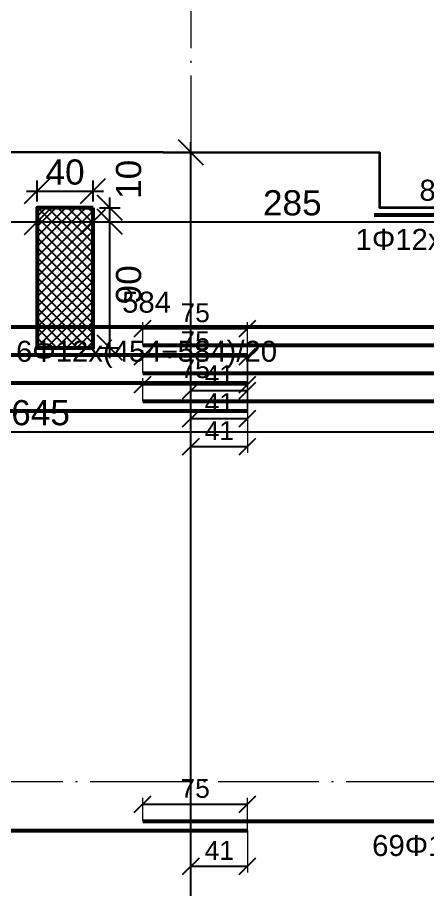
# Model space of a CAD drawing. Header units: millimetres. Extents: x -404 to 6018, y -5139 to 7890.
# Drawn here: x 306 to 599, y 1003 to 1626 of the extents above; entities that cross this region are included whole.
import ezdxf
from ezdxf.enums import TextEntityAlignment as Align

# ---------------------------------------------------------------- set-up
doc = ezdxf.new("R2010")
doc.units = ezdxf.units.MM
doc.linetypes.add('ZWCAD_ISO04W100', pattern=[30.5, 24, -3, 0.5, -3])
for name, color, linetype, lineweight in [('AXIS LINES', 255, 'ZWCAD_ISO04W100', 13), ('COLUMN', 140, 'Continuous', 53), ('SLAB', 3, 'Continuous', 35)]:
    doc.layers.add(name, color=color, linetype=linetype, lineweight=lineweight)
for name, color, linetype in [('FW_COLUMN_HATCH', 8, 'Continuous'), ('FW_DIM', 7, 'Continuous'), ('REB_BOT_MESH_X', 5, 'Continuous'), ('REB_BOT_MESH_X_AXDIM', 5, 'Continuous'), ('REB_BOT_MESH_X_LAP', 5, 'Continuous'), ('REB_BOT_MESH_X_TEXT', 5, 'Continuous')]:
    doc.layers.add(name, color=color, linetype=linetype)
doc.styles.add('REBAR_TXT', font='arial.ttf')
doc.styles.get("Standard").update_dxf_attribs({"font": 'arial.ttf'})
doc.dimstyles.new('FW_DIM', dxfattribs={"dimtxt": 18, "dimasz": 9, "dimexe": 7.5, "dimexo": 4.5, "dimgap": 4.5, "dimtad": 1, "dimdec": 0, "dimtxsty": 'Standard', "dimtsz": 9, "dimcen": 2.5, "dimdle": 7.5, "dimclrd": 256, "dimclre": 256, "dimclrt": 7, "dimazin": 3, "dimtfac": 1, "dimtmove": 2, "dimatfit": 3})
doc.dimstyles.new('REBAR LAP', dxfattribs={"dimtxt": 13.5, "dimasz": 2.5, "dimexe": 4.5, "dimexo": 0, "dimgap": 4.5, "dimtad": 1, "dimdec": 0, "dimtxsty": 'Standard', "dimtsz": 6, "dimcen": 2.5, "dimclrd": 6, "dimclre": 6, "dimclrt": 7, "dimazin": 3, "dimtfac": 1, "dimtmove": 2, "dimatfit": 3, "dimlwd": 25, "dimlwe": 18})
doc.dimstyles.new('REBAR M-200', dxfattribs={"dimtxt": 15, "dimasz": 15, "dimexe": 25, "dimexo": 12.5, "dimgap": 10, "dimtad": 1, "dimdec": 0, "dimtxsty": 'Standard', "dimblk": 'NONE', "dimcen": 50, "dimse1": 1, "dimse2": 1, "dimclrd": 6, "dimclre": 6, "dimclrt": 7, "dimazin": 3, "dimtfac": 1, "dimtmove": 2, "dimatfit": 3, "dimldrblk": 'NONE', "dimlwd": 53})

# ---------------------------------------------------------------- blocks, each defined once
blk = doc.blocks.new('*D255')
at = {"color": 6, "lineweight": 53}
blk.add_line((5, 1045), (470.5, 1045), dxfattribs=at)
at = {"layer": 'Defpoints'}
for p in [(5, 1045), (5, 1045), (470.5, 1045)]:
    blk.add_point(p, dxfattribs=at)
at = {"layer": 'REB_BOT_MESH_X', "color": 7, "insert": (237.75, 1062.5), "char_height": 15, "attachment_point": 5}
blk.add_mtext('466', dxfattribs=at)
blk = doc.blocks.new('_NONE')
blk = doc.blocks.new('*D256')
at = {"color": 6, "lineweight": 53}
blk.add_line((395.5, 1051.75), (861.5, 1051.75), dxfattribs=at)
at = {"layer": 'Defpoints'}
for p in [(395.5, 1051.75), (395.5, 1051.75), (861.5, 1051.75)]:
    blk.add_point(p, dxfattribs=at)
at = {"layer": 'REB_BOT_MESH_X', "color": 7, "insert": (628.5, 1069.25), "char_height": 15, "attachment_point": 5}
blk.add_mtext('466', dxfattribs=at)
blk = doc.blocks.new('_Oblique')
at = {"color": 0, "linetype": 'ByBlock', "lineweight": -2}
blk.add_line((-0.5, -0.5), (0.5, 0.5), dxfattribs=at)
blk = doc.blocks.new('*D260')
at = {"color": 6, "lineweight": 18}
for p, q in [((395.5, 1051.75), (395.5, 1068.25)), ((470.5, 1045), (470.5, 1068.25))]:
    blk.add_line(p, q, dxfattribs=at)
at = {"color": 6, "lineweight": 25}
blk.add_line((395.5, 1063.75), (470.5, 1063.75), dxfattribs=at)
at = {"layer": 'Defpoints'}
for p in [(395.5, 1063.75), (395.5, 1051.75), (470.5, 1045)]:
    blk.add_point(p, dxfattribs=at)
at = {"layer": 'REB_BOT_MESH_X_LAP', "color": 6, "xscale": 12, "yscale": 12}
for p in [(395.5, 1063.75), (470.5, 1063.75)]:
    blk.add_blockref('_OBLIQUE', p, dxfattribs=at)
at = {"layer": 'REB_BOT_MESH_X_LAP', "color": 7, "insert": (433, 1075), "char_height": 13.5, "attachment_point": 5}
blk.add_mtext('75', dxfattribs=at)
blk = doc.blocks.new('*D261')
at = {"color": 6, "lineweight": 18}
for p, q in [((430, 1045), (430, 1015)), ((470.5, 1045), (470.5, 1015))]:
    blk.add_line(p, q, dxfattribs=at)
at = {"color": 6, "lineweight": 25}
blk.add_line((430, 1019.5), (470.5, 1019.5), dxfattribs=at)
at = {"layer": 'Defpoints'}
for p in [(430, 1045), (470.5, 1045), (430, 1019.5)]:
    blk.add_point(p, dxfattribs=at)
at = {"layer": 'REB_BOT_MESH_X_AXDIM', "color": 6, "xscale": 12, "yscale": 12}
for p in [(430, 1019.5), (470.5, 1019.5)]:
    blk.add_blockref('_OBLIQUE', p, dxfattribs=at)
at = {"layer": 'REB_BOT_MESH_X_AXDIM', "color": 7, "insert": (450.25, 1030.75), "char_height": 13.5, "attachment_point": 5}
blk.add_mtext('41', dxfattribs=at)
blk = doc.blocks.new('*D366')
at = {"color": 6, "lineweight": 53}
blk.add_line((5, 1345), (470.5, 1345), dxfattribs=at)
at = {"layer": 'Defpoints'}
for p in [(5, 1345), (5, 1345), (470.5, 1345)]:
    blk.add_point(p, dxfattribs=at)
at = {"layer": 'REB_BOT_MESH_X', "color": 7, "insert": (237.75, 1362.5), "char_height": 15, "attachment_point": 5}
blk.add_mtext('466', dxfattribs=at)
blk = doc.blocks.new('*D367')
at = {"color": 6, "lineweight": 53}
blk.add_line((395.5, 1351.75), (861.5, 1351.75), dxfattribs=at)
at = {"layer": 'Defpoints'}
for p in [(395.5, 1351.75), (395.5, 1351.75), (861.5, 1351.75)]:
    blk.add_point(p, dxfattribs=at)
at = {"layer": 'REB_BOT_MESH_X', "color": 7, "insert": (628.5, 1369.25), "char_height": 15, "attachment_point": 5}
blk.add_mtext('466', dxfattribs=at)
blk = doc.blocks.new('*D371')
at = {"color": 6, "lineweight": 18}
for p, q in [((395.5, 1351.75), (395.5, 1368.25)), ((470.5, 1345), (470.5, 1368.25))]:
    blk.add_line(p, q, dxfattribs=at)
at = {"color": 6, "lineweight": 25}
blk.add_line((395.5, 1363.75), (470.5, 1363.75), dxfattribs=at)
at = {"layer": 'Defpoints'}
for p in [(395.5, 1363.75), (395.5, 1351.75), (470.5, 1345)]:
    blk.add_point(p, dxfattribs=at)
at = {"layer": 'REB_BOT_MESH_X_LAP', "color": 6, "xscale": 12, "yscale": 12}
for p in [(395.5, 1363.75), (470.5, 1363.75)]:
    blk.add_blockref('_OBLIQUE', p, dxfattribs=at)
at = {"layer": 'REB_BOT_MESH_X_LAP', "color": 7, "insert": (433, 1375), "char_height": 13.5, "attachment_point": 5}
blk.add_mtext('75', dxfattribs=at)
blk = doc.blocks.new('*D372')
at = {"color": 6, "lineweight": 18}
for p, q in [((430, 1345), (430, 1315)), ((470.5, 1345), (470.5, 1315))]:
    blk.add_line(p, q, dxfattribs=at)
at = {"color": 6, "lineweight": 25}
blk.add_line((430, 1319.5), (470.5, 1319.5), dxfattribs=at)
at = {"layer": 'Defpoints'}
for p in [(430, 1345), (470.5, 1345), (430, 1319.5)]:
    blk.add_point(p, dxfattribs=at)
at = {"layer": 'REB_BOT_MESH_X_AXDIM', "color": 6, "xscale": 12, "yscale": 12}
for p in [(430, 1319.5), (470.5, 1319.5)]:
    blk.add_blockref('_OBLIQUE', p, dxfattribs=at)
at = {"layer": 'REB_BOT_MESH_X_AXDIM', "color": 7, "insert": (450.25, 1330.75), "char_height": 13.5, "attachment_point": 5}
blk.add_mtext('41', dxfattribs=at)
blk = doc.blocks.new('*D392')
at = {"color": 6, "lineweight": 53}
blk.add_line((106, 1405), (690.5, 1405), dxfattribs=at)
at = {"layer": 'Defpoints'}
for p in [(106, 1405), (106, 1405), (690.5, 1405)]:
    blk.add_point(p, dxfattribs=at)
at = {"layer": 'REB_BOT_MESH_X', "color": 7, "insert": (398.25, 1422.5), "char_height": 15, "attachment_point": 5}
blk.add_mtext('584', dxfattribs=at)
blk = doc.blocks.new('*D446')
at = {"color": 6, "lineweight": 53}
blk.add_line((5, 1365), (470.5, 1365), dxfattribs=at)
at = {"layer": 'Defpoints'}
for p in [(5, 1365), (5, 1365), (470.5, 1365)]:
    blk.add_point(p, dxfattribs=at)
at = {"layer": 'REB_BOT_MESH_X', "color": 7, "insert": (237.75, 1382.5), "char_height": 15, "attachment_point": 5}
blk.add_mtext('466', dxfattribs=at)
blk = doc.blocks.new('*D447')
at = {"color": 6, "lineweight": 53}
blk.add_line((395.5, 1371.75), (861.5, 1371.75), dxfattribs=at)
at = {"layer": 'Defpoints'}
for p in [(395.5, 1371.75), (395.5, 1371.75), (861.5, 1371.75)]:
    blk.add_point(p, dxfattribs=at)
at = {"layer": 'REB_BOT_MESH_X', "color": 7, "insert": (628.5, 1389.25), "char_height": 15, "attachment_point": 5}
blk.add_mtext('466', dxfattribs=at)
blk = doc.blocks.new('*D450')
at = {"color": 6, "lineweight": 18}
for p, q in [((395.5, 1371.75), (395.5, 1388.25)), ((470.5, 1365), (470.5, 1388.25))]:
    blk.add_line(p, q, dxfattribs=at)
at = {"color": 6, "lineweight": 25}
blk.add_line((395.5, 1383.75), (470.5, 1383.75), dxfattribs=at)
at = {"layer": 'Defpoints'}
for p in [(395.5, 1383.75), (395.5, 1371.75), (470.5, 1365)]:
    blk.add_point(p, dxfattribs=at)
at = {"layer": 'REB_BOT_MESH_X_LAP', "color": 6, "xscale": 12, "yscale": 12}
for p in [(395.5, 1383.75), (470.5, 1383.75)]:
    blk.add_blockref('_OBLIQUE', p, dxfattribs=at)
at = {"layer": 'REB_BOT_MESH_X_LAP', "color": 7, "insert": (433, 1395), "char_height": 13.5, "attachment_point": 5}
blk.add_mtext('75', dxfattribs=at)
blk = doc.blocks.new('*D451')
at = {"color": 6, "lineweight": 18}
for p, q in [((430, 1365), (430, 1335)), ((470.5, 1365), (470.5, 1335))]:
    blk.add_line(p, q, dxfattribs=at)
at = {"color": 6, "lineweight": 25}
blk.add_line((430, 1339.5), (470.5, 1339.5), dxfattribs=at)
at = {"layer": 'Defpoints'}
for p in [(430, 1365), (470.5, 1365), (430, 1339.5)]:
    blk.add_point(p, dxfattribs=at)
at = {"layer": 'REB_BOT_MESH_X_AXDIM', "color": 6, "xscale": 12, "yscale": 12}
for p in [(430, 1339.5), (470.5, 1339.5)]:
    blk.add_blockref('_OBLIQUE', p, dxfattribs=at)
at = {"layer": 'REB_BOT_MESH_X_AXDIM', "color": 7, "insert": (450.25, 1350.75), "char_height": 13.5, "attachment_point": 5}
blk.add_mtext('41', dxfattribs=at)
blk = doc.blocks.new('*D456')
at = {"color": 6, "lineweight": 53}
blk.add_line((5, 1385), (470.5, 1385), dxfattribs=at)
at = {"layer": 'Defpoints'}
for p in [(5, 1385), (5, 1385), (470.5, 1385)]:
    blk.add_point(p, dxfattribs=at)
at = {"layer": 'REB_BOT_MESH_X', "color": 7, "insert": (237.75, 1402.5), "char_height": 15, "attachment_point": 5}
blk.add_mtext('466', dxfattribs=at)
blk = doc.blocks.new('*D457')
at = {"color": 6, "lineweight": 53}
blk.add_line((395.5, 1391.75), (861.5, 1391.75), dxfattribs=at)
at = {"layer": 'Defpoints'}
for p in [(395.5, 1391.75), (395.5, 1391.75), (861.5, 1391.75)]:
    blk.add_point(p, dxfattribs=at)
at = {"layer": 'REB_BOT_MESH_X', "color": 7, "insert": (628.5, 1409.25), "char_height": 15, "attachment_point": 5}
blk.add_mtext('466', dxfattribs=at)
blk = doc.blocks.new('*D461')
at = {"color": 6, "lineweight": 18}
for p, q in [((395.5, 1391.75), (395.5, 1408.25)), ((470.5, 1385), (470.5, 1408.25))]:
    blk.add_line(p, q, dxfattribs=at)
at = {"color": 6, "lineweight": 25}
blk.add_line((395.5, 1403.75), (470.5, 1403.75), dxfattribs=at)
at = {"layer": 'Defpoints'}
for p in [(395.5, 1403.75), (395.5, 1391.75), (470.5, 1385)]:
    blk.add_point(p, dxfattribs=at)
at = {"layer": 'REB_BOT_MESH_X_LAP', "color": 6, "xscale": 12, "yscale": 12}
for p in [(395.5, 1403.75), (470.5, 1403.75)]:
    blk.add_blockref('_OBLIQUE', p, dxfattribs=at)
at = {"layer": 'REB_BOT_MESH_X_LAP', "color": 7, "insert": (433, 1415), "char_height": 13.5, "attachment_point": 5}
blk.add_mtext('75', dxfattribs=at)
blk = doc.blocks.new('*D462')
at = {"color": 6, "lineweight": 18}
for p, q in [((430, 1385), (430, 1355)), ((470.5, 1385), (470.5, 1355))]:
    blk.add_line(p, q, dxfattribs=at)
at = {"color": 6, "lineweight": 25}
blk.add_line((430, 1359.5), (470.5, 1359.5), dxfattribs=at)
at = {"layer": 'Defpoints'}
for p in [(430, 1385), (470.5, 1385), (430, 1359.5)]:
    blk.add_point(p, dxfattribs=at)
at = {"layer": 'REB_BOT_MESH_X_AXDIM', "color": 6, "xscale": 12, "yscale": 12}
for p in [(430, 1359.5), (470.5, 1359.5)]:
    blk.add_blockref('_OBLIQUE', p, dxfattribs=at)
at = {"layer": 'REB_BOT_MESH_X_AXDIM', "color": 7, "insert": (450.25, 1370.75), "char_height": 13.5, "attachment_point": 5}
blk.add_mtext('41', dxfattribs=at)
blk = doc.blocks.new('*D501')
at = {"color": 6, "lineweight": 53}
blk.add_line((561, 1485), (649, 1485), dxfattribs=at)
at = {"layer": 'Defpoints'}
for p in [(561, 1485), (561, 1485), (649, 1485)]:
    blk.add_point(p, dxfattribs=at)
at = {"layer": 'REB_BOT_MESH_X', "color": 7, "insert": (605, 1502.5), "char_height": 15, "attachment_point": 5}
blk.add_mtext('88', dxfattribs=at)
blk = doc.blocks.new('*D569')
for p, q in [((320, 1494.5), (320, 1509.5)), ((360, 1494.5), (360, 1509.5)), ((312.5, 1502), (367.5, 1502))]:
    blk.add_line(p, q)
at = {"layer": 'Defpoints'}
for p in [(320, 1502), (320, 1490), (360, 1490)]:
    blk.add_point(p, dxfattribs=at)
at = {"layer": 'FW_DIM', "xscale": 18, "yscale": 18}
for p in [(320, 1502), (360, 1502)]:
    blk.add_blockref('_OBLIQUE', p, dxfattribs=at)
at = {"layer": 'FW_DIM', "color": 7, "insert": (340, 1515.5), "char_height": 18, "attachment_point": 5}
blk.add_mtext('40', dxfattribs=at)
blk = doc.blocks.new('*D570')
for p, q in [((372, 1382.5), (372, 1487.5)), ((364.5, 1480), (379.5, 1480)), ((364.5, 1390), (379.5, 1390))]:
    blk.add_line(p, q)
at = {"layer": 'Defpoints'}
for p in [(360, 1480), (360, 1390), (372, 1390)]:
    blk.add_point(p, dxfattribs=at)
at = {"layer": 'FW_DIM', "xscale": 18, "yscale": 18, "rotation": 90}
for p in [(372, 1480), (372, 1390)]:
    blk.add_blockref('_OBLIQUE', p, dxfattribs=at)
at = {"layer": 'FW_DIM', "color": 7, "insert": (385.5, 1435), "char_height": 18, "attachment_point": 5, "rotation": 90}
blk.add_mtext('90', dxfattribs=at)
blk = doc.blocks.new('*D571')
for p, q in [((372, 1472.5), (372, 1497.5)), ((364.5, 1490), (379.5, 1490)), ((364.5, 1480), (379.5, 1480))]:
    blk.add_line(p, q)
at = {"layer": 'Defpoints'}
for p in [(360, 1490), (360, 1480), (372, 1480)]:
    blk.add_point(p, dxfattribs=at)
at = {"layer": 'FW_DIM', "xscale": 18, "yscale": 18, "rotation": 90}
for p in [(372, 1490), (372, 1480)]:
    blk.add_blockref('_OBLIQUE', p, dxfattribs=at)
at = {"layer": 'FW_DIM', "color": 7, "insert": (385.5, 1510.4), "char_height": 18, "attachment_point": 5, "rotation": 90}
blk.add_mtext('10', dxfattribs=at)
blk = doc.blocks.new('*D591')
for p, q in [((0, 1334.5), (0, 1337.5)), ((644.90001, 1334.5), (644.90001, 1337.5)), ((-7.5, 1330), (652.40001, 1330))]:
    blk.add_line(p, q)
at = {"layer": 'Defpoints'}
for p in [(0, 1330), (0, 1330), (644.90001, 1330)]:
    blk.add_point(p, dxfattribs=at)
at = {"layer": 'FW_DIM', "xscale": 18, "yscale": 18}
for p in [(0, 1330), (644.90001, 1330)]:
    blk.add_blockref('_OBLIQUE', p, dxfattribs=at)
at = {"layer": 'FW_DIM', "color": 7, "insert": (322.450005, 1343.5), "char_height": 18, "attachment_point": 5}
blk.add_mtext('645', dxfattribs=at)
blk = doc.blocks.new('*D597')
for p, q in [((100.09999, 1484.5), (100.09999, 1487.5)), ((320, 1484.5), (320, 1487.5)), ((92.59999, 1480), (327.5, 1480))]:
    blk.add_line(p, q)
at = {"layer": 'Defpoints'}
for p in [(100.09999, 1480), (100.09999, 1480), (320, 1480)]:
    blk.add_point(p, dxfattribs=at)
at = {"layer": 'FW_DIM', "xscale": 18, "yscale": 18}
for p in [(100.09999, 1480), (320, 1480)]:
    blk.add_blockref('_OBLIQUE', p, dxfattribs=at)
at = {"layer": 'FW_DIM', "color": 7, "insert": (210.049995, 1493.5), "char_height": 18, "attachment_point": 5}
blk.add_mtext('220', dxfattribs=at)
blk = doc.blocks.new('*D598')
for p, q in [((320, 1484.5), (320, 1487.5)), ((360, 1484.5), (360, 1487.5)), ((312.5, 1480), (367.5, 1480))]:
    blk.add_line(p, q)
at = {"layer": 'Defpoints'}
for p in [(320, 1480), (320, 1480), (360, 1480)]:
    blk.add_point(p, dxfattribs=at)
at = {"layer": 'FW_DIM', "xscale": 18, "yscale": 18}
for p in [(320, 1480), (360, 1480)]:
    blk.add_blockref('_OBLIQUE', p, dxfattribs=at)
blk = doc.blocks.new('*D599')
for p, q in [((360, 1484.5), (360, 1487.5)), ((644.90001, 1484.5), (644.90001, 1487.5)), ((352.5, 1480), (652.40001, 1480))]:
    blk.add_line(p, q)
at = {"layer": 'Defpoints'}
for p in [(360, 1480), (360, 1480), (644.90001, 1480)]:
    blk.add_point(p, dxfattribs=at)
at = {"layer": 'FW_DIM', "xscale": 18, "yscale": 18}
for p in [(360, 1480), (644.90001, 1480)]:
    blk.add_blockref('_OBLIQUE', p, dxfattribs=at)
at = {"layer": 'FW_DIM', "color": 7, "insert": (502.450005, 1493.5), "char_height": 18, "attachment_point": 5}
blk.add_mtext('285', dxfattribs=at)
blk = doc.blocks.new('*D633')
for p, q in [((430, 47.5), (430, 1537.06)), ((425.5, 1529.56), (422.5, 1529.56)), ((425.5, 55), (422.5, 55))]:
    blk.add_line(p, q)
at = {"layer": 'Defpoints'}
for p in [(430, 1529.56), (430, 55), (430, 55)]:
    blk.add_point(p, dxfattribs=at)
at = {"layer": 'FW_DIM', "xscale": 18, "yscale": 18, "rotation": 90}
for p in [(430, 1529.56), (430, 55)]:
    blk.add_blockref('_OBLIQUE', p, dxfattribs=at)
at = {"layer": 'FW_DIM', "color": 7, "insert": (416.5, 792.28), "char_height": 18, "attachment_point": 5, "rotation": 90}
blk.add_mtext('1475', dxfattribs=at)

msp = doc.modelspace()

# ---------------------------------------------------------------- hatches: boundary and pattern name
at = {"layer": 'FW_COLUMN_HATCH'}
h = msp.add_hatch(dxfattribs=at)
h.set_pattern_fill('ANSI37', scale=1.6)
h.paths.add_polyline_path([(360, 1490), (360, 1390), (320, 1390), (320, 1490), (360, 1490)])

# ---------------------------------------------------------------- linework, layer by layer
at = {"layer": 'AXIS LINES', "color": 0, "ltscale": 3}
for points in [[(430, 3140.04), (430, -400.07)], [(-282.57, 1480), (2132.41, 1480)], [(-337.57, 1330), (2077.41, 1330)], [(-282.57, 1080), (2132.41, 1080)]]:
    msp.add_lwpolyline(points, dxfattribs=at)
at = {"layer": 'COLUMN', "ltscale": 0.08}
msp.add_lwpolyline([(360, 1490), (320, 1490), (320, 1390), (360, 1390)], close=True, dxfattribs=at)
at = {"layer": 'SLAB', "ltscale": 0.08}
msp.add_lwpolyline([(644.9, 1950), (644.9, 1490), (565.05, 1490), (565.1, 1529.38), (100.1, 1530), (100.1, 1410), (0, 1410), (0, 680), (0, 630), (60, 630), (60, -200), (760.1, -200), (760.1, 0), (910, 0), (910, -199.9), (1610, -199.9)], dxfattribs=at)

# ---------------------------------------------------------------- texts
at = {"layer": 'REB_BOT_MESH_X_TEXT', "color": 7, "style": 'REBAR_TXT'}
for s, p in [('1Φ12x88/20', (605, 1475)), ('6Φ12x(454÷584)/20', (398.25, 1395)), ('69Φ12x466/20', (628.5, 1041.75))]:
    msp.add_text(s, height=15, dxfattribs=at).set_placement(p, align=Align.TOP_CENTER)

# ---------------------------------------------------------------- dimensions: what is measured, and where the dimension line sits
at = {"layer": 'FW_DIM'}
for base, p1, p2, text, picture, middle in [((430, 55), (430, 55), (430, 1529.56), '1475', '*D633', (416.5, 792.28)), ((372, 1480), (360, 1480), (360, 1490), '10', '*D571', (385.5, 1510.4)), ((372, 1390), (360, 1390), (360, 1480), '90', '*D570', (385.5, 1435))]:
    dim = msp.add_linear_dim(base=base, p1=p1, p2=p2, angle=90, text=text, dimstyle='FW_DIM', override={"dimtmove": 2}, dxfattribs=at)
    dim.commit()
    dim.dimension.update_dxf_attribs({"geometry": picture, "text_midpoint": middle, "dimtype": 160})
for base, p1, p2, text, picture, middle in [((320, 1502), (320, 1490), (360, 1490), '40', '*D569', (340, 1515.5)), ((100.1, 1480), (100.1, 1480), (320, 1480), '220', '*D597', (210.05, 1493.5)), ((360, 1480), (360, 1480), (644.9, 1480), '285', '*D599', (502.45, 1493.5)), ((320, 1480), (320, 1480), (360, 1480), ' ', '*D598', (340, 1480)), ((0, 1330), (0, 1330), (644.9, 1330), '645', '*D591', (322.45, 1343.5))]:
    dim = msp.add_linear_dim(base=base, p1=p1, p2=p2, text=text, dimstyle='FW_DIM', override={"dimtmove": 2}, dxfattribs=at)
    dim.commit()
    dim.dimension.update_dxf_attribs({"geometry": picture, "text_midpoint": middle, "dimtype": 160})
at = {"layer": 'REB_BOT_MESH_X'}
for base, p1, p2, picture, middle in [((561, 1485), (561, 1485), (649, 1485), '*D501', (605, 1502.5)), ((106, 1405), (106, 1405), (690.5, 1405), '*D392', (398.25, 1422.5)), ((395.5, 1391.75), (395.5, 1391.75), (861.5, 1391.75), '*D457', (628.5, 1409.25)), ((5, 1385), (5, 1385), (470.5, 1385), '*D456', (237.75, 1402.5)), ((395.5, 1371.75), (395.5, 1371.75), (861.5, 1371.75), '*D447', (628.5, 1389.25)), ((5, 1365), (5, 1365), (470.5, 1365), '*D446', (237.75, 1382.5)), ((395.5, 1351.75), (395.5, 1351.75), (861.5, 1351.75), '*D367', (628.5, 1369.25)), ((5, 1345), (5, 1345), (470.5, 1345), '*D366', (237.75, 1362.5)), ((395.5, 1051.75), (395.5, 1051.75), (861.5, 1051.75), '*D256', (628.5, 1069.25)), ((5, 1045), (5, 1045), (470.5, 1045), '*D255', (237.75, 1062.5))]:
    dim = msp.add_linear_dim(base=base, p1=p1, p2=p2, dimstyle='REBAR M-200', dxfattribs=at)
    dim.commit()
    dim.dimension.update_dxf_attribs({"geometry": picture, "text_midpoint": middle})
at = {"layer": 'REB_BOT_MESH_X_AXDIM'}
for base, p1, p2, picture, middle in [((430, 1359.5), (430, 1385), (470.5, 1385), '*D462', (450.25, 1370.75)), ((430, 1339.5), (430, 1365), (470.5, 1365), '*D451', (450.25, 1350.75)), ((430, 1319.5), (430, 1345), (470.5, 1345), '*D372', (450.25, 1330.75)), ((430, 1019.5), (430, 1045), (470.5, 1045), '*D261', (450.25, 1030.75))]:
    dim = msp.add_linear_dim(base=base, p1=p1, p2=p2, dimstyle='REBAR LAP', dxfattribs=at)
    dim.commit()
    dim.dimension.update_dxf_attribs({"geometry": picture, "text_midpoint": middle})
at = {"layer": 'REB_BOT_MESH_X_LAP'}
for base, p1, p2, picture, middle in [((395.5, 1403.75), (395.5, 1391.75), (470.5, 1385), '*D461', (433, 1415)), ((395.5, 1383.75), (395.5, 1371.75), (470.5, 1365), '*D450', (433, 1395)), ((395.5, 1363.75), (395.5, 1351.75), (470.5, 1345), '*D371', (433, 1375)), ((395.5, 1063.75), (395.5, 1051.75), (470.5, 1045), '*D260', (433, 1075))]:
    dim = msp.add_linear_dim(base=base, p1=p1, p2=p2, dimstyle='REBAR LAP', dxfattribs=at)
    dim.commit()
    dim.dimension.update_dxf_attribs({"geometry": picture, "text_midpoint": middle})

doc.saveas('drawing.dxf')
